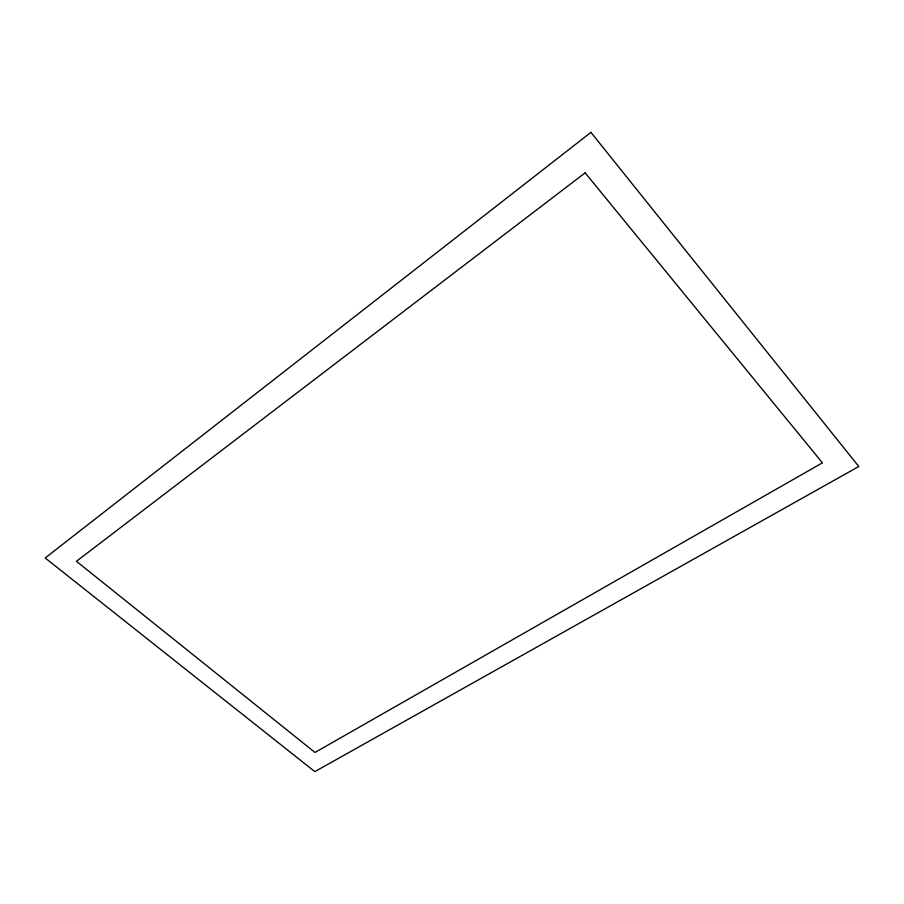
<?xml version="1.0" encoding="UTF-8"?>
<svg xmlns="http://www.w3.org/2000/svg" width="904" height="904" viewBox="0 0 904 904"><rect width="100%" height="100%" fill="white"/><g stroke="black" fill="none" stroke-linecap="round" stroke-linejoin="round"><path stroke-width="1.36" d="M590.933 132.368L45.2 557.983L314.829 771.632L858.8 466.498L590.933 132.368M585.148 172.845L76.445 561.294L314.999 752.456L822.414 462.837L585.148 172.845"/></g></svg>
